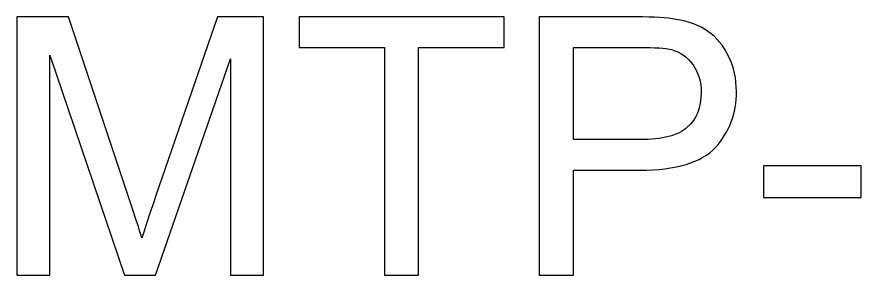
# Model space of a CAD drawing. Header units: centimetres. Extents: x -10.6 to 11.8, y -10.5 to 10.6.
# Drawn here: x -6.876 to -5.968, y 3.747 to 4.025 of the extents above; entities that cross this region are included whole.
import ezdxf

# ---------------------------------------------------------------- set-up
doc = ezdxf.new("R2010")
doc.units = ezdxf.units.CM
doc.header["$MEASUREMENT"] = 0
doc.layers.add('Livello 1', color=7, linetype='Continuous')

msp = doc.modelspace()

# ---------------------------------------------------------------- linework, layer by layer
at = {"layer": 'Livello 1', "color": 7}
for points, knots in [([(-6.87595, 3.74712), (-6.87595, 3.74712), (-6.87595, 4.02491), (-6.87595, 4.02491), (-6.87595, 4.02491), (-6.87595, 4.02491), (-6.82059, 4.02491), (-6.82059, 4.02491), (-6.82059, 4.02491), (-6.82059, 4.02491), (-6.75487, 3.82822), (-6.75487, 3.82822), (-6.75487, 3.82822), (-6.74879, 3.80992), (-6.74433, 3.79621), (-6.74162, 3.78709), (-6.74162, 3.78709), (-6.73845, 3.79718), (-6.73353, 3.81206), (-6.7268, 3.83165), (-6.7268, 3.83165), (-6.7268, 3.83165), (-6.66032, 4.02491), (-6.66032, 4.02491), (-6.66032, 4.02491), (-6.66032, 4.02491), (-6.61084, 4.02491), (-6.61084, 4.02491), (-6.61084, 4.02491), (-6.61084, 4.02491), (-6.61084, 3.74712), (-6.61084, 3.74712), (-6.61084, 3.74712), (-6.61084, 3.74712), (-6.64628, 3.74712), (-6.64628, 3.74712), (-6.64628, 3.74712), (-6.64628, 3.74712), (-6.64628, 3.97963), (-6.64628, 3.97963), (-6.64628, 3.97963), (-6.64628, 3.97963), (-6.727, 3.74712), (-6.727, 3.74712), (-6.727, 3.74712), (-6.727, 3.74712), (-6.76018, 3.74712), (-6.76018, 3.74712), (-6.76018, 3.74712), (-6.76018, 3.74712), (-6.84051, 3.98358), (-6.84051, 3.98358), (-6.84051, 3.98358), (-6.84051, 3.98358), (-6.84051, 3.74712), (-6.84051, 3.74712), (-6.84051, 3.74712), (-6.84051, 3.74712), (-6.87595, 3.74712), (-6.87595, 3.74712)], [0, 0, 0, 0, 0.066667, 0.066667, 0.066667, 0.066667, 0.133333, 0.133333, 0.133333, 0.133333, 0.2, 0.2, 0.2, 0.2, 0.266667, 0.266667, 0.266667, 0.266667, 0.333333, 0.333333, 0.333333, 0.333333, 0.4, 0.4, 0.4, 0.4, 0.466667, 0.466667, 0.466667, 0.466667, 0.533333, 0.533333, 0.533333, 0.533333, 0.6, 0.6, 0.6, 0.6, 0.666667, 0.666667, 0.666667, 0.666667, 0.733333, 0.733333, 0.733333, 0.733333, 0.8, 0.8, 0.8, 0.8, 0.866667, 0.866667, 0.866667, 0.866667, 0.933333, 0.933333, 0.933333, 0.933333, 1, 1, 1, 1]), ([(-6.48084, 3.74712), (-6.48084, 3.74712), (-6.48084, 3.99212), (-6.48084, 3.99212), (-6.48084, 3.99212), (-6.48084, 3.99212), (-6.57236, 3.99212), (-6.57236, 3.99212), (-6.57236, 3.99212), (-6.57236, 3.99212), (-6.57236, 4.02491), (-6.57236, 4.02491), (-6.57236, 4.02491), (-6.57236, 4.02491), (-6.3522, 4.02491), (-6.3522, 4.02491), (-6.3522, 4.02491), (-6.3522, 4.02491), (-6.3522, 3.99212), (-6.3522, 3.99212), (-6.3522, 3.99212), (-6.3522, 3.99212), (-6.44411, 3.99212), (-6.44411, 3.99212), (-6.44411, 3.99212), (-6.44411, 3.99212), (-6.44411, 3.74712), (-6.44411, 3.74712), (-6.44411, 3.74712), (-6.44411, 3.74712), (-6.48084, 3.74712), (-6.48084, 3.74712)], [0, 0, 0, 0, 0.125, 0.125, 0.125, 0.125, 0.25, 0.25, 0.25, 0.25, 0.375, 0.375, 0.375, 0.375, 0.5, 0.5, 0.5, 0.5, 0.625, 0.625, 0.625, 0.625, 0.75, 0.75, 0.75, 0.75, 0.875, 0.875, 0.875, 0.875, 1, 1, 1, 1]), ([(-6.31449, 3.74712), (-6.31449, 3.74712), (-6.31449, 4.02491), (-6.31449, 4.02491), (-6.31449, 4.02491), (-6.31449, 4.02491), (-6.20972, 4.02491), (-6.20972, 4.02491), (-6.20972, 4.02491), (-6.19129, 4.02491), (-6.17719, 4.024), (-6.16748, 4.02225), (-6.16748, 4.02225), (-6.15384, 4.01999), (-6.14239, 4.01566), (-6.13314, 4.00925), (-6.13314, 4.00925), (-6.12396, 4.00292), (-6.11652, 3.99393), (-6.11089, 3.98248), (-6.11089, 3.98248), (-6.10527, 3.97097), (-6.10248, 3.95835), (-6.10248, 3.94458), (-6.10248, 3.94458), (-6.10248, 3.92097), (-6.10999, 3.90092), (-6.12499, 3.88456), (-6.12499, 3.88456), (-6.14006, 3.86826), (-6.16723, 3.86005), (-6.20648, 3.86005), (-6.20648, 3.86005), (-6.20648, 3.86005), (-6.27776, 3.86005), (-6.27776, 3.86005), (-6.27776, 3.86005), (-6.27776, 3.86005), (-6.27776, 3.74712), (-6.27776, 3.74712), (-6.27776, 3.74712), (-6.27776, 3.74712), (-6.31449, 3.74712), (-6.31449, 3.74712)], [0, 0, 0, 0, 0.090909, 0.090909, 0.090909, 0.090909, 0.181818, 0.181818, 0.181818, 0.181818, 0.272727, 0.272727, 0.272727, 0.272727, 0.363636, 0.363636, 0.363636, 0.363636, 0.454545, 0.454545, 0.454545, 0.454545, 0.545455, 0.545455, 0.545455, 0.545455, 0.636364, 0.636364, 0.636364, 0.636364, 0.727273, 0.727273, 0.727273, 0.727273, 0.818182, 0.818182, 0.818182, 0.818182, 0.909091, 0.909091, 0.909091, 0.909091, 1, 1, 1, 1]), ([(-6.27776, 3.89284), (-6.27776, 3.89284), (-6.2059, 3.89284), (-6.2059, 3.89284), (-6.2059, 3.89284), (-6.18217, 3.89284), (-6.16529, 3.89723), (-6.15533, 3.9061), (-6.15533, 3.9061), (-6.14537, 3.91496), (-6.14039, 3.92737), (-6.14039, 3.94341), (-6.14039, 3.94341), (-6.14039, 3.95506), (-6.1433, 3.96502), (-6.14918, 3.97329), (-6.14918, 3.97329), (-6.15507, 3.98157), (-6.16276, 3.98701), (-6.1724, 3.98966), (-6.1724, 3.98966), (-6.17861, 3.99127), (-6.18999, 3.99212), (-6.20668, 3.99212), (-6.20668, 3.99212), (-6.20668, 3.99212), (-6.27776, 3.99212), (-6.27776, 3.99212), (-6.27776, 3.99212), (-6.27776, 3.99212), (-6.27776, 3.89284), (-6.27776, 3.89284)], [0, 0, 0, 0, 0.125, 0.125, 0.125, 0.125, 0.25, 0.25, 0.25, 0.25, 0.375, 0.375, 0.375, 0.375, 0.5, 0.5, 0.5, 0.5, 0.625, 0.625, 0.625, 0.625, 0.75, 0.75, 0.75, 0.75, 0.875, 0.875, 0.875, 0.875, 1, 1, 1, 1]), ([(-6.07331, 3.83049), (-6.07331, 3.83049), (-6.07331, 3.86477), (-6.07331, 3.86477), (-6.07331, 3.86477), (-6.07331, 3.86477), (-5.96847, 3.86477), (-5.96847, 3.86477), (-5.96847, 3.86477), (-5.96847, 3.86477), (-5.96847, 3.83049), (-5.96847, 3.83049), (-5.96847, 3.83049), (-5.96847, 3.83049), (-6.07331, 3.83049), (-6.07331, 3.83049)], [0, 0, 0, 0, 0.25, 0.25, 0.25, 0.25, 0.5, 0.5, 0.5, 0.5, 0.75, 0.75, 0.75, 0.75, 1, 1, 1, 1])]:
    msp.add_open_spline(points, degree=3, knots=knots, dxfattribs=at)
at = {"layer": 'Livello 1', "color": 250, "lineweight": 9}
for points, knots in [([(-6.87595, 3.74712), (-6.87595, 3.74712), (-6.87595, 4.02491), (-6.87595, 4.02491), (-6.87595, 4.02491), (-6.87595, 4.02491), (-6.82059, 4.02491), (-6.82059, 4.02491), (-6.82059, 4.02491), (-6.82059, 4.02491), (-6.75487, 3.82822), (-6.75487, 3.82822), (-6.75487, 3.82822), (-6.74879, 3.80992), (-6.74433, 3.79621), (-6.74162, 3.78709), (-6.74162, 3.78709), (-6.73845, 3.79718), (-6.73353, 3.81206), (-6.7268, 3.83165), (-6.7268, 3.83165), (-6.7268, 3.83165), (-6.66032, 4.02491), (-6.66032, 4.02491), (-6.66032, 4.02491), (-6.66032, 4.02491), (-6.61084, 4.02491), (-6.61084, 4.02491), (-6.61084, 4.02491), (-6.61084, 4.02491), (-6.61084, 3.74712), (-6.61084, 3.74712), (-6.61084, 3.74712), (-6.61084, 3.74712), (-6.64628, 3.74712), (-6.64628, 3.74712), (-6.64628, 3.74712), (-6.64628, 3.74712), (-6.64628, 3.97963), (-6.64628, 3.97963), (-6.64628, 3.97963), (-6.64628, 3.97963), (-6.727, 3.74712), (-6.727, 3.74712), (-6.727, 3.74712), (-6.727, 3.74712), (-6.76018, 3.74712), (-6.76018, 3.74712), (-6.76018, 3.74712), (-6.76018, 3.74712), (-6.84051, 3.98358), (-6.84051, 3.98358), (-6.84051, 3.98358), (-6.84051, 3.98358), (-6.84051, 3.74712), (-6.84051, 3.74712), (-6.84051, 3.74712), (-6.84051, 3.74712), (-6.87595, 3.74712), (-6.87595, 3.74712)], [0, 0, 0, 0, 0.066667, 0.066667, 0.066667, 0.066667, 0.133333, 0.133333, 0.133333, 0.133333, 0.2, 0.2, 0.2, 0.2, 0.266667, 0.266667, 0.266667, 0.266667, 0.333333, 0.333333, 0.333333, 0.333333, 0.4, 0.4, 0.4, 0.4, 0.466667, 0.466667, 0.466667, 0.466667, 0.533333, 0.533333, 0.533333, 0.533333, 0.6, 0.6, 0.6, 0.6, 0.666667, 0.666667, 0.666667, 0.666667, 0.733333, 0.733333, 0.733333, 0.733333, 0.8, 0.8, 0.8, 0.8, 0.866667, 0.866667, 0.866667, 0.866667, 0.933333, 0.933333, 0.933333, 0.933333, 1, 1, 1, 1]), ([(-6.87595, 3.74712), (-6.87595, 3.74712), (-6.87595, 4.02491), (-6.87595, 4.02491), (-6.87595, 4.02491), (-6.87595, 4.02491), (-6.82059, 4.02491), (-6.82059, 4.02491), (-6.82059, 4.02491), (-6.82059, 4.02491), (-6.75487, 3.82822), (-6.75487, 3.82822), (-6.75487, 3.82822), (-6.74879, 3.80992), (-6.74433, 3.79621), (-6.74162, 3.78709), (-6.74162, 3.78709), (-6.73845, 3.79718), (-6.73353, 3.81206), (-6.7268, 3.83165), (-6.7268, 3.83165), (-6.7268, 3.83165), (-6.66032, 4.02491), (-6.66032, 4.02491), (-6.66032, 4.02491), (-6.66032, 4.02491), (-6.61084, 4.02491), (-6.61084, 4.02491), (-6.61084, 4.02491), (-6.61084, 4.02491), (-6.61084, 3.74712), (-6.61084, 3.74712), (-6.61084, 3.74712), (-6.61084, 3.74712), (-6.64628, 3.74712), (-6.64628, 3.74712), (-6.64628, 3.74712), (-6.64628, 3.74712), (-6.64628, 3.97963), (-6.64628, 3.97963), (-6.64628, 3.97963), (-6.64628, 3.97963), (-6.727, 3.74712), (-6.727, 3.74712), (-6.727, 3.74712), (-6.727, 3.74712), (-6.76018, 3.74712), (-6.76018, 3.74712), (-6.76018, 3.74712), (-6.76018, 3.74712), (-6.84051, 3.98358), (-6.84051, 3.98358), (-6.84051, 3.98358), (-6.84051, 3.98358), (-6.84051, 3.74712), (-6.84051, 3.74712), (-6.84051, 3.74712), (-6.84051, 3.74712), (-6.87595, 3.74712), (-6.87595, 3.74712)], [0, 0, 0, 0, 0.066667, 0.066667, 0.066667, 0.066667, 0.133333, 0.133333, 0.133333, 0.133333, 0.2, 0.2, 0.2, 0.2, 0.266667, 0.266667, 0.266667, 0.266667, 0.333333, 0.333333, 0.333333, 0.333333, 0.4, 0.4, 0.4, 0.4, 0.466667, 0.466667, 0.466667, 0.466667, 0.533333, 0.533333, 0.533333, 0.533333, 0.6, 0.6, 0.6, 0.6, 0.666667, 0.666667, 0.666667, 0.666667, 0.733333, 0.733333, 0.733333, 0.733333, 0.8, 0.8, 0.8, 0.8, 0.866667, 0.866667, 0.866667, 0.866667, 0.933333, 0.933333, 0.933333, 0.933333, 1, 1, 1, 1]), ([(-6.48084, 3.74712), (-6.48084, 3.74712), (-6.48084, 3.99212), (-6.48084, 3.99212), (-6.48084, 3.99212), (-6.48084, 3.99212), (-6.57236, 3.99212), (-6.57236, 3.99212), (-6.57236, 3.99212), (-6.57236, 3.99212), (-6.57236, 4.02491), (-6.57236, 4.02491), (-6.57236, 4.02491), (-6.57236, 4.02491), (-6.3522, 4.02491), (-6.3522, 4.02491), (-6.3522, 4.02491), (-6.3522, 4.02491), (-6.3522, 3.99212), (-6.3522, 3.99212), (-6.3522, 3.99212), (-6.3522, 3.99212), (-6.44411, 3.99212), (-6.44411, 3.99212), (-6.44411, 3.99212), (-6.44411, 3.99212), (-6.44411, 3.74712), (-6.44411, 3.74712), (-6.44411, 3.74712), (-6.44411, 3.74712), (-6.48084, 3.74712), (-6.48084, 3.74712)], [0, 0, 0, 0, 0.125, 0.125, 0.125, 0.125, 0.25, 0.25, 0.25, 0.25, 0.375, 0.375, 0.375, 0.375, 0.5, 0.5, 0.5, 0.5, 0.625, 0.625, 0.625, 0.625, 0.75, 0.75, 0.75, 0.75, 0.875, 0.875, 0.875, 0.875, 1, 1, 1, 1]), ([(-6.48084, 3.74712), (-6.48084, 3.74712), (-6.48084, 3.99212), (-6.48084, 3.99212), (-6.48084, 3.99212), (-6.48084, 3.99212), (-6.57236, 3.99212), (-6.57236, 3.99212), (-6.57236, 3.99212), (-6.57236, 3.99212), (-6.57236, 4.02491), (-6.57236, 4.02491), (-6.57236, 4.02491), (-6.57236, 4.02491), (-6.3522, 4.02491), (-6.3522, 4.02491), (-6.3522, 4.02491), (-6.3522, 4.02491), (-6.3522, 3.99212), (-6.3522, 3.99212), (-6.3522, 3.99212), (-6.3522, 3.99212), (-6.44411, 3.99212), (-6.44411, 3.99212), (-6.44411, 3.99212), (-6.44411, 3.99212), (-6.44411, 3.74712), (-6.44411, 3.74712), (-6.44411, 3.74712), (-6.44411, 3.74712), (-6.48084, 3.74712), (-6.48084, 3.74712)], [0, 0, 0, 0, 0.125, 0.125, 0.125, 0.125, 0.25, 0.25, 0.25, 0.25, 0.375, 0.375, 0.375, 0.375, 0.5, 0.5, 0.5, 0.5, 0.625, 0.625, 0.625, 0.625, 0.75, 0.75, 0.75, 0.75, 0.875, 0.875, 0.875, 0.875, 1, 1, 1, 1]), ([(-6.31449, 3.74712), (-6.31449, 3.74712), (-6.31449, 4.02491), (-6.31449, 4.02491), (-6.31449, 4.02491), (-6.31449, 4.02491), (-6.20972, 4.02491), (-6.20972, 4.02491), (-6.20972, 4.02491), (-6.19129, 4.02491), (-6.17719, 4.024), (-6.16748, 4.02225), (-6.16748, 4.02225), (-6.15384, 4.01999), (-6.14239, 4.01566), (-6.13314, 4.00925), (-6.13314, 4.00925), (-6.12396, 4.00292), (-6.11652, 3.99393), (-6.11089, 3.98248), (-6.11089, 3.98248), (-6.10527, 3.97097), (-6.10248, 3.95835), (-6.10248, 3.94458), (-6.10248, 3.94458), (-6.10248, 3.92097), (-6.10999, 3.90092), (-6.12499, 3.88456), (-6.12499, 3.88456), (-6.14006, 3.86826), (-6.16723, 3.86005), (-6.20648, 3.86005), (-6.20648, 3.86005), (-6.20648, 3.86005), (-6.27776, 3.86005), (-6.27776, 3.86005), (-6.27776, 3.86005), (-6.27776, 3.86005), (-6.27776, 3.74712), (-6.27776, 3.74712), (-6.27776, 3.74712), (-6.27776, 3.74712), (-6.31449, 3.74712), (-6.31449, 3.74712)], [0, 0, 0, 0, 0.090909, 0.090909, 0.090909, 0.090909, 0.181818, 0.181818, 0.181818, 0.181818, 0.272727, 0.272727, 0.272727, 0.272727, 0.363636, 0.363636, 0.363636, 0.363636, 0.454545, 0.454545, 0.454545, 0.454545, 0.545455, 0.545455, 0.545455, 0.545455, 0.636364, 0.636364, 0.636364, 0.636364, 0.727273, 0.727273, 0.727273, 0.727273, 0.818182, 0.818182, 0.818182, 0.818182, 0.909091, 0.909091, 0.909091, 0.909091, 1, 1, 1, 1]), ([(-6.31449, 3.74712), (-6.31449, 3.74712), (-6.31449, 4.02491), (-6.31449, 4.02491), (-6.31449, 4.02491), (-6.31449, 4.02491), (-6.20972, 4.02491), (-6.20972, 4.02491), (-6.20972, 4.02491), (-6.19129, 4.02491), (-6.17719, 4.024), (-6.16748, 4.02225), (-6.16748, 4.02225), (-6.15384, 4.01999), (-6.14239, 4.01566), (-6.13314, 4.00925), (-6.13314, 4.00925), (-6.12396, 4.00292), (-6.11652, 3.99393), (-6.11089, 3.98248), (-6.11089, 3.98248), (-6.10527, 3.97097), (-6.10248, 3.95835), (-6.10248, 3.94458), (-6.10248, 3.94458), (-6.10248, 3.92097), (-6.10999, 3.90092), (-6.12499, 3.88456), (-6.12499, 3.88456), (-6.14006, 3.86826), (-6.16723, 3.86005), (-6.20648, 3.86005), (-6.20648, 3.86005), (-6.20648, 3.86005), (-6.27776, 3.86005), (-6.27776, 3.86005), (-6.27776, 3.86005), (-6.27776, 3.86005), (-6.27776, 3.74712), (-6.27776, 3.74712), (-6.27776, 3.74712), (-6.27776, 3.74712), (-6.31449, 3.74712), (-6.31449, 3.74712)], [0, 0, 0, 0, 0.090909, 0.090909, 0.090909, 0.090909, 0.181818, 0.181818, 0.181818, 0.181818, 0.272727, 0.272727, 0.272727, 0.272727, 0.363636, 0.363636, 0.363636, 0.363636, 0.454545, 0.454545, 0.454545, 0.454545, 0.545455, 0.545455, 0.545455, 0.545455, 0.636364, 0.636364, 0.636364, 0.636364, 0.727273, 0.727273, 0.727273, 0.727273, 0.818182, 0.818182, 0.818182, 0.818182, 0.909091, 0.909091, 0.909091, 0.909091, 1, 1, 1, 1]), ([(-6.27776, 3.89284), (-6.27776, 3.89284), (-6.2059, 3.89284), (-6.2059, 3.89284), (-6.2059, 3.89284), (-6.18217, 3.89284), (-6.16529, 3.89723), (-6.15533, 3.9061), (-6.15533, 3.9061), (-6.14537, 3.91496), (-6.14039, 3.92737), (-6.14039, 3.94341), (-6.14039, 3.94341), (-6.14039, 3.95506), (-6.1433, 3.96502), (-6.14918, 3.97329), (-6.14918, 3.97329), (-6.15507, 3.98157), (-6.16276, 3.98701), (-6.1724, 3.98966), (-6.1724, 3.98966), (-6.17861, 3.99127), (-6.18999, 3.99212), (-6.20668, 3.99212), (-6.20668, 3.99212), (-6.20668, 3.99212), (-6.27776, 3.99212), (-6.27776, 3.99212), (-6.27776, 3.99212), (-6.27776, 3.99212), (-6.27776, 3.89284), (-6.27776, 3.89284)], [0, 0, 0, 0, 0.125, 0.125, 0.125, 0.125, 0.25, 0.25, 0.25, 0.25, 0.375, 0.375, 0.375, 0.375, 0.5, 0.5, 0.5, 0.5, 0.625, 0.625, 0.625, 0.625, 0.75, 0.75, 0.75, 0.75, 0.875, 0.875, 0.875, 0.875, 1, 1, 1, 1]), ([(-6.27776, 3.89284), (-6.27776, 3.89284), (-6.2059, 3.89284), (-6.2059, 3.89284), (-6.2059, 3.89284), (-6.18217, 3.89284), (-6.16529, 3.89723), (-6.15533, 3.9061), (-6.15533, 3.9061), (-6.14537, 3.91496), (-6.14039, 3.92737), (-6.14039, 3.94341), (-6.14039, 3.94341), (-6.14039, 3.95506), (-6.1433, 3.96502), (-6.14918, 3.97329), (-6.14918, 3.97329), (-6.15507, 3.98157), (-6.16276, 3.98701), (-6.1724, 3.98966), (-6.1724, 3.98966), (-6.17861, 3.99127), (-6.18999, 3.99212), (-6.20668, 3.99212), (-6.20668, 3.99212), (-6.20668, 3.99212), (-6.27776, 3.99212), (-6.27776, 3.99212), (-6.27776, 3.99212), (-6.27776, 3.99212), (-6.27776, 3.89284), (-6.27776, 3.89284)], [0, 0, 0, 0, 0.125, 0.125, 0.125, 0.125, 0.25, 0.25, 0.25, 0.25, 0.375, 0.375, 0.375, 0.375, 0.5, 0.5, 0.5, 0.5, 0.625, 0.625, 0.625, 0.625, 0.75, 0.75, 0.75, 0.75, 0.875, 0.875, 0.875, 0.875, 1, 1, 1, 1]), ([(-6.07331, 3.83049), (-6.07331, 3.83049), (-6.07331, 3.86477), (-6.07331, 3.86477), (-6.07331, 3.86477), (-6.07331, 3.86477), (-5.96847, 3.86477), (-5.96847, 3.86477), (-5.96847, 3.86477), (-5.96847, 3.86477), (-5.96847, 3.83049), (-5.96847, 3.83049), (-5.96847, 3.83049), (-5.96847, 3.83049), (-6.07331, 3.83049), (-6.07331, 3.83049)], [0, 0, 0, 0, 0.25, 0.25, 0.25, 0.25, 0.5, 0.5, 0.5, 0.5, 0.75, 0.75, 0.75, 0.75, 1, 1, 1, 1]), ([(-6.07331, 3.83049), (-6.07331, 3.83049), (-6.07331, 3.86477), (-6.07331, 3.86477), (-6.07331, 3.86477), (-6.07331, 3.86477), (-5.96847, 3.86477), (-5.96847, 3.86477), (-5.96847, 3.86477), (-5.96847, 3.86477), (-5.96847, 3.83049), (-5.96847, 3.83049), (-5.96847, 3.83049), (-5.96847, 3.83049), (-6.07331, 3.83049), (-6.07331, 3.83049)], [0, 0, 0, 0, 0.25, 0.25, 0.25, 0.25, 0.5, 0.5, 0.5, 0.5, 0.75, 0.75, 0.75, 0.75, 1, 1, 1, 1])]:
    msp.add_open_spline(points, degree=3, knots=knots, dxfattribs=at)

doc.saveas('drawing.dxf')
